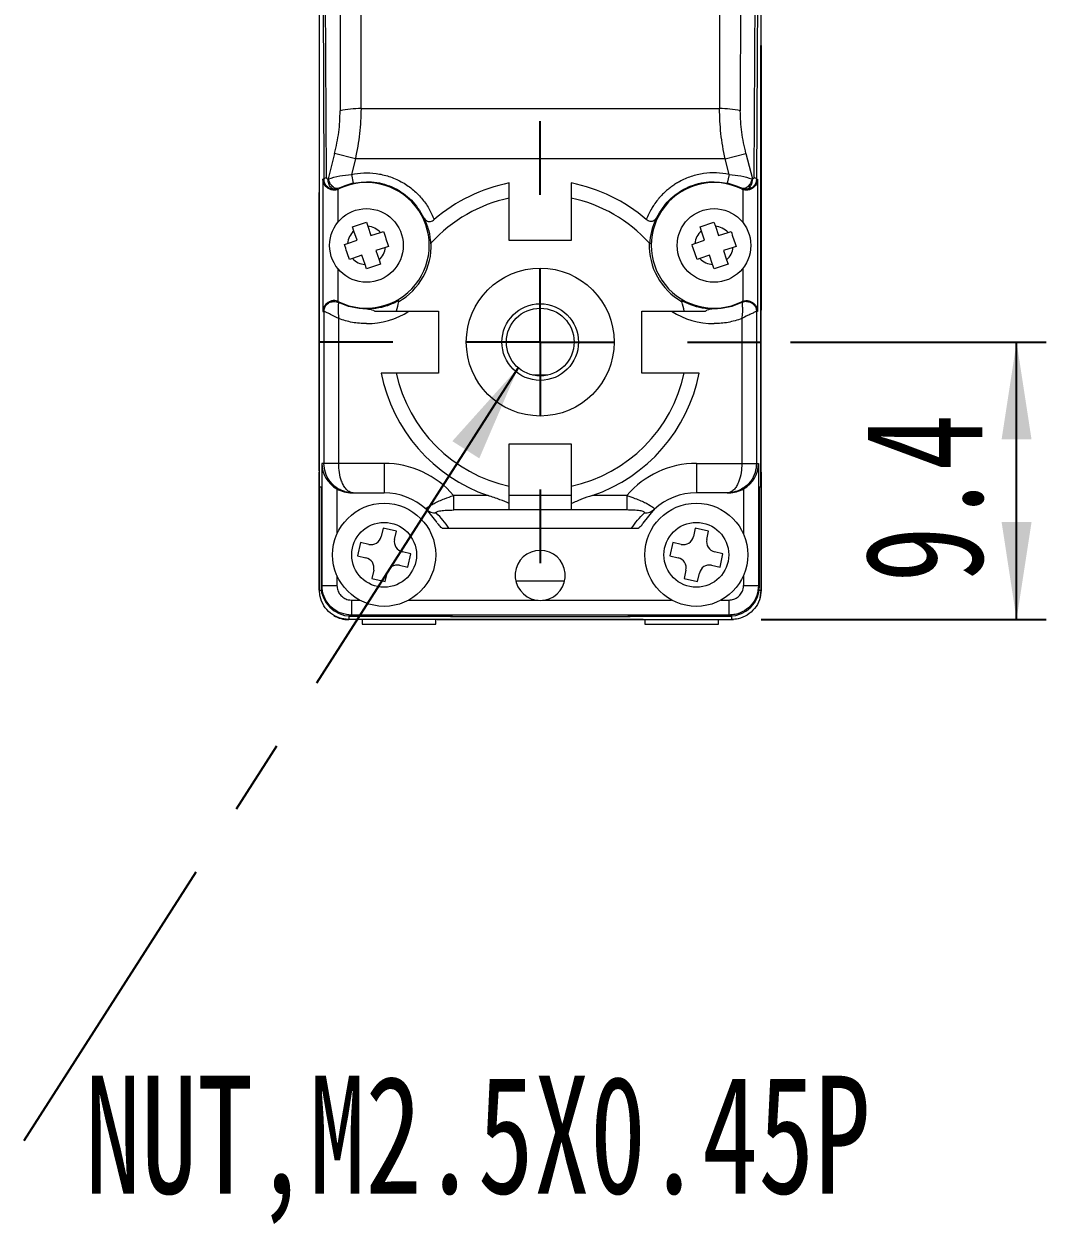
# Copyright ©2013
# Model space of a CAD drawing. Header units: millimetres. Extents: x 5 to 415, y 5 to 292.
# Drawn here: x 38.89 to 73.59, y 60.86 to 101.58 of the extents above; entities that cross this region are included whole.
import ezdxf

# ---------------------------------------------------------------- set-up
doc = ezdxf.new("R2010")
doc.units = ezdxf.units.MM
doc.linetypes.add('CENTERX2', pattern=[20.32, 12.7, -2.54, 2.54, -2.54])
doc.layers.add('CENTER_LINE', color=7, linetype='CENTERX2')
doc.styles.add('SLDTEXTSTYLE0', font='TXT', dxfattribs={"width": 0.7})
doc.dimstyles.new('SLDDIMSTYLE3', dxfattribs={"dimtxt": 4, "dimasz": 3.302, "dimexe": 0, "dimexo": 0.0625, "dimgap": 1, "dimtad": 1, "dimdec": 1, "dimrnd": 1e-09, "dimzin": 12, "dimdsep": 46, "dimtxsty": 'SLDTEXTSTYLE0', "dimsah": 1, "dimcen": 0.09, "dimadec": 0, "dimazin": 3, "dimtfac": 1, "dimtdec": 1, "dimtofl": 0, "dimtmove": 0, "dimatfit": 3, "dimfxl": 1, "dimfrac": 2, "dimtolj": 1, "dimtzin": 12, "dimarcsym": 0})
doc.dimstyles.new('SLDDIMSTYLE5', dxfattribs={"dimtxt": 0.18, "dimasz": 3.302, "dimexe": 0, "dimexo": 0.0625, "dimgap": 0, "dimtad": 0, "dimtih": 1, "dimtoh": 1, "dimdec": 0, "dimrnd": 1e-09, "dimzin": 0, "dimdsep": 46, "dimtxsty": 'Standard', "dimsah": 1, "dimcen": 0.09, "dimadec": 0, "dimazin": 0, "dimtfac": 3.302, "dimtdec": 0, "dimtofl": 0, "dimtmove": 0, "dimatfit": 3, "dimfxl": 1, "dimfrac": 2, "dimtolj": 1, "dimtzin": 0, "dimarcsym": 0})

# ---------------------------------------------------------------- blocks, each defined once
blk = doc.blocks.new('_D_25')
at = {"layer": 'CENTER_LINE'}
for p, q in [((64.921, 90.79), (73.593, 90.79)), ((72.593, 81.376), (72.593, 90.79)), ((63.922, 81.376), (73.593, 81.376))]:
    blk.add_line(p, q, dxfattribs=at)
for points in [[(72.593, 90.79), (72.085, 87.488), (73.101, 87.488)], [(72.593, 81.376), (73.101, 84.678), (72.085, 84.678)]]:
    blk.add_solid(points, dxfattribs=at)
at = {"layer": 'CENTER_LINE', "insert": (67.436, 82.627), "char_height": 4, "attachment_point": 1, "rotation": 90, "style": 'SLDTEXTSTYLE0'}
blk.add_mtext('9.4', dxfattribs=at)
blk = doc.blocks.new('SW_NOTE_0_10')
at = {"layer": 'CENTER_LINE', "color": 0, "insert": (2.071, 2.212), "char_height": 4, "attachment_point": 1, "style": 'SLDTEXTSTYLE0'}
blk.add_mtext('NUT,M2.5X0.45P', dxfattribs=at)
blk = doc.blocks.new('SW_CENTERMARKSYMBOL_5')
at = {"layer": 'CENTER_LINE', "color": 0}
for p, q in [((0, 5), (0, 7.5)), ((0, 0), (0, 2.5)), ((-5, 0), (-7.5, 0)), ((0, 0), (-2.5, 0)), ((0, 0), (0, -2.5)), ((0, 0), (2.5, 0)), ((5, 0), (7.5, 0)), ((0, -5), (0, -7.5))]:
    blk.add_line(p, q, dxfattribs=at)

msp = doc.modelspace()

# ---------------------------------------------------------------- linework, layer by layer
at = {"color": 7, "linetype": 'Continuous', "lineweight": 18}
for p, q in [((48.921, 106.972), (48.921, 95.872)), ((48.93, 85.872), (48.93, 104.57)), ((49.039, 104.372), (49.077, 96.317)), ((49.165, 96.372), (49.127, 104.426)), ((49.628, 104.555), (49.629, 98.636)), ((50.336, 98.711), (50.336, 104.657)), ((62.507, 104.657), (62.507, 98.711)), ((63.215, 104.555), (63.214, 98.636)), ((63.716, 104.426), (63.678, 96.372)), ((63.804, 104.372), (63.766, 96.317)), ((63.921, 100.86), (63.921, 102.6)), ((63.921, 100.86), (63.916, 100.86)), ((63.916, 85.872), (63.916, 100.86)), ((63.921, 100.86), (63.921, 95.872)), ((62.507, 98.711), (50.336, 98.711)), ((49.438, 97.186), (49.216, 96.329)), ((50.145, 97.003), (49.438, 97.186)), ((50.145, 97.003), (50.009, 96.479)), ((62.698, 97.003), (50.145, 97.003)), ((62.698, 97.003), (63.405, 97.186)), ((62.834, 96.479), (62.698, 97.003)), ((63.405, 97.186), (63.627, 96.329)), ((49.077, 96.317), (49.044, 96.317)), ((49.044, 96.317), (49.044, 91.827)), ((49.216, 96.329), (49.233, 96.332)), ((50.009, 96.479), (50.072, 96.185)), ((55.371, 95.678), (55.371, 96.189)), ((57.471, 96.189), (57.471, 95.678)), ((62.834, 96.479), (62.771, 96.185)), ((63.627, 96.329), (63.61, 96.332)), ((63.766, 96.317), (63.799, 96.317)), ((63.799, 96.317), (63.799, 91.827)), ((48.921, 95.872), (48.93, 95.872)), ((48.921, 91.87), (48.921, 95.87)), ((48.921, 95.87), (48.93, 95.87)), ((48.921, 91.822), (48.921, 95.772)), ((48.921, 95.772), (48.93, 95.772)), ((49.572, 96.009), (49.474, 95.978)), ((49.584, 95.986), (49.572, 96.009)), ((63.271, 96.009), (63.259, 95.986)), ((63.369, 95.978), (63.271, 96.009)), ((63.916, 95.872), (63.921, 95.872)), ((63.916, 95.87), (63.921, 95.87)), ((63.921, 95.772), (63.916, 95.772)), ((63.921, 95.87), (63.921, 91.87)), ((63.921, 91.822), (63.921, 95.772)), ((55.371, 94.24), (55.371, 95.678)), ((57.471, 95.678), (57.471, 94.24)), ((50.046, 94.701), (50.52, 94.86)), ((50.094, 94.559), (50.046, 94.701)), ((50.2, 94.243), (50.094, 94.559)), ((50.52, 94.86), (50.568, 94.718)), ((50.568, 94.718), (50.674, 94.402)), ((50.674, 94.402), (50.998, 94.511)), ((50.998, 94.511), (51.099, 94.545)), ((61.846, 94.701), (62.32, 94.86)), ((61.894, 94.559), (61.846, 94.701)), ((62, 94.243), (61.894, 94.559)), ((62.32, 94.86), (62.368, 94.718)), ((62.368, 94.718), (62.474, 94.402)), ((62.474, 94.402), (62.798, 94.511)), ((62.798, 94.511), (62.899, 94.545)), ((49.774, 94.101), (49.875, 94.135)), ((49.875, 94.135), (50.2, 94.243)), ((52.695, 94.124), (52.721, 94.152)), ((57.471, 94.24), (55.371, 94.24)), ((60.122, 94.152), (60.148, 94.124)), ((61.574, 94.101), (61.675, 94.135)), ((61.675, 94.135), (62, 94.243)), ((50.369, 93.737), (50.045, 93.628)), ((50.475, 93.421), (50.369, 93.737)), ((51.168, 94.005), (50.843, 93.896)), ((50.843, 93.896), (50.949, 93.58)), ((51.269, 94.039), (51.168, 94.005)), ((62.169, 93.737), (61.845, 93.628)), ((62.275, 93.421), (62.169, 93.737)), ((62.968, 94.005), (62.643, 93.896)), ((62.643, 93.896), (62.749, 93.58)), ((63.069, 94.039), (62.968, 94.005)), ((50.045, 93.628), (49.944, 93.594)), ((50.523, 93.279), (50.475, 93.421)), ((50.997, 93.438), (50.523, 93.279)), ((50.949, 93.58), (50.997, 93.438)), ((61.845, 93.628), (61.744, 93.594)), ((62.323, 93.279), (62.275, 93.421)), ((62.797, 93.438), (62.323, 93.279)), ((62.749, 93.58), (62.797, 93.438)), ((49.572, 92.135), (49.584, 92.159)), ((51.613, 92.161), (51.624, 92.198)), ((61.219, 92.198), (61.23, 92.161)), ((63.259, 92.159), (63.271, 92.135)), ((48.921, 86.422), (48.921, 91.822)), ((49.044, 91.827), (49.079, 91.827)), ((49.079, 91.827), (49.079, 86.672)), ((50.537, 91.915), (50.521, 91.915)), ((50.81, 91.84), (51.533, 91.84)), ((51.533, 91.84), (52.971, 91.84)), ((52.971, 91.84), (52.971, 89.74)), ((59.871, 91.84), (61.31, 91.84)), ((59.871, 89.74), (59.871, 91.84)), ((61.31, 91.84), (62.033, 91.84)), ((62.321, 91.915), (62.306, 91.915)), ((63.764, 91.827), (63.764, 86.672)), ((63.799, 91.827), (63.764, 91.827)), ((63.921, 86.422), (63.921, 91.822)), ((49.579, 86.672), (49.579, 91.588)), ((63.264, 91.588), (63.264, 86.672)), ((51.533, 89.74), (51.023, 89.74)), ((52.971, 89.74), (51.533, 89.74)), ((56.682, 89.67), (56.161, 89.67)), ((61.31, 89.74), (59.871, 89.74)), ((61.82, 89.74), (61.31, 89.74)), ((55.371, 85.901), (55.371, 87.34)), ((55.371, 87.34), (57.471, 87.34)), ((57.471, 87.34), (57.471, 85.901)), ((48.921, 86.422), (48.921, 86.37)), ((48.921, 86.422), (48.925, 86.422)), ((48.925, 86.37), (48.921, 86.37)), ((48.921, 82.37), (48.921, 86.37)), ((48.925, 82.372), (48.925, 86.422)), ((49.079, 86.672), (49.011, 86.672)), ((49.011, 86.672), (49.011, 82.526)), ((51.121, 86.672), (49.579, 86.672)), ((51.121, 86.672), (51.121, 85.672)), ((61.721, 86.672), (63.264, 86.672)), ((61.721, 86.672), (61.721, 85.672)), ((63.264, 86.672), (63.764, 86.672)), ((63.764, 86.672), (63.832, 86.672)), ((63.832, 86.672), (63.832, 82.526)), ((63.918, 86.422), (63.921, 86.422)), ((63.918, 82.372), (63.918, 86.422)), ((63.918, 86.37), (63.921, 86.37)), ((63.921, 86.37), (63.921, 86.422)), ((63.921, 86.37), (63.921, 82.37)), ((48.93, 85.872), (48.979, 85.872)), ((48.979, 85.872), (48.979, 82.495)), ((49.519, 85.806), (49.519, 84.274)), ((50.019, 85.672), (50.07, 85.672)), ((50.07, 85.672), (51.121, 85.672)), ((54.653, 85.582), (53.482, 85.582)), ((55.371, 85.307), (55.371, 85.901)), ((57.471, 85.582), (55.371, 85.582)), ((57.471, 85.901), (57.471, 85.307)), ((59.361, 85.582), (58.19, 85.582)), ((59.361, 85.582), (59.361, 85.092)), ((62.773, 85.672), (61.721, 85.672)), ((62.773, 85.672), (62.824, 85.672)), ((63.324, 85.806), (63.324, 84.274)), ((63.864, 85.872), (63.916, 85.872)), ((63.864, 82.495), (63.864, 85.872)), ((55.371, 85.092), (55.371, 85.307)), ((57.471, 85.307), (57.471, 85.092)), ((52.546, 85.115), (52.909, 84.667)), ((55.371, 85.092), (53.482, 85.092)), ((57.471, 85.092), (55.371, 85.092)), ((59.361, 85.092), (57.471, 85.092)), ((59.917, 84.646), (60.297, 85.115)), ((51.083, 84.475), (51.02, 84.19)), ((51.539, 84.373), (51.083, 84.475)), ((51.476, 84.089), (51.539, 84.373)), ((53.319, 84.472), (59.524, 84.472)), ((61.683, 84.475), (61.62, 84.19)), ((62.139, 84.373), (61.683, 84.475)), ((62.076, 84.089), (62.139, 84.373)), ((50.318, 83.987), (50.217, 83.532)), ((50.603, 83.924), (50.318, 83.987)), ((60.918, 83.987), (60.817, 83.532)), ((61.203, 83.924), (60.918, 83.987)), ((50.217, 83.532), (50.501, 83.468)), ((52.026, 83.608), (51.742, 83.671)), ((51.925, 83.152), (52.026, 83.608)), ((60.817, 83.532), (61.101, 83.468)), ((62.626, 83.608), (62.342, 83.671)), ((62.525, 83.152), (62.626, 83.608)), ((51.64, 83.216), (51.925, 83.152)), ((62.24, 83.216), (62.525, 83.152)), ((49.519, 82.866), (49.519, 82.526)), ((50.767, 83.051), (50.704, 82.766)), ((50.704, 82.766), (51.16, 82.665)), ((51.16, 82.665), (51.223, 82.95)), ((61.367, 83.051), (61.304, 82.766)), ((61.304, 82.766), (61.76, 82.665)), ((61.76, 82.665), (61.823, 82.95)), ((63.324, 82.866), (63.324, 82.526)), ((48.921, 82.37), (48.922, 82.326)), ((49.011, 82.526), (48.979, 82.495)), ((49.011, 82.526), (49.519, 82.526)), ((57.247, 82.67), (55.596, 82.67)), ((63.324, 82.526), (63.832, 82.526)), ((63.832, 82.526), (63.864, 82.495)), ((50.01, 82.035), (50.281, 82.035)), ((50.01, 82.035), (50.01, 81.526)), ((51.962, 82.035), (56.274, 82.035)), ((56.569, 82.035), (60.881, 82.035)), ((62.562, 82.035), (62.833, 82.035)), ((62.833, 81.526), (62.833, 82.035)), ((53.371, 81.473), (49.921, 81.473)), ((50.01, 81.526), (49.979, 81.495)), ((49.979, 81.495), (53.421, 81.495)), ((62.833, 81.526), (50.01, 81.526)), ((53.371, 81.495), (53.371, 81.473)), ((53.371, 81.461), (53.371, 81.473)), ((59.471, 81.461), (53.371, 81.461)), ((53.421, 81.495), (53.421, 81.472)), ((53.421, 81.472), (59.421, 81.472)), ((62.864, 81.495), (59.421, 81.495)), ((59.421, 81.472), (59.421, 81.495)), ((59.471, 81.495), (59.471, 81.473)), ((59.471, 81.461), (59.471, 81.473)), ((62.922, 81.473), (59.471, 81.473)), ((62.833, 81.526), (62.864, 81.495)), ((52.921, 81.376), (49.921, 81.376)), ((52.921, 81.37), (49.921, 81.37)), ((50.371, 81.37), (50.371, 81.22)), ((50.371, 81.22), (52.871, 81.22)), ((52.871, 81.22), (52.871, 81.37)), ((52.921, 81.388), (59.921, 81.388)), ((52.921, 81.376), (52.921, 81.388)), ((52.921, 81.376), (52.921, 81.37)), ((52.921, 81.37), (52.971, 81.37)), ((52.971, 81.37), (52.971, 81.388)), ((52.971, 81.37), (59.871, 81.37)), ((59.871, 81.37), (59.871, 81.388)), ((59.871, 81.37), (59.921, 81.37)), ((59.921, 81.376), (59.921, 81.388)), ((59.921, 81.37), (59.921, 81.376)), ((59.921, 81.376), (62.922, 81.376)), ((59.921, 81.37), (62.921, 81.37)), ((59.971, 81.37), (59.971, 81.22)), ((59.971, 81.22), (62.471, 81.22)), ((62.471, 81.22), (62.471, 81.37)), ((62.921, 81.37), (62.988, 81.372))]:
    msp.add_line(p, q, dxfattribs=at)
at = {"color": 8, "linetype": 'Continuous', "lineweight": 18}
for p, q in [((49.474, 95.978), (49.426, 95.976)), ((49.544, 95.969), (49.544, 94.849)), ((63.299, 95.969), (63.299, 94.849)), ((63.417, 95.978), (63.369, 95.978)), ((49.544, 93.291), (49.544, 92.175)), ((63.299, 93.291), (63.299, 92.175))]:
    msp.add_line(p, q, dxfattribs=at)
at = {"color": 7, "linetype": 'Continuous', "lineweight": 18, "flags": 128}
for points in [[(53.482, 85.092), (53.482, 85.116), (53.482, 85.153), (53.482, 85.204), (53.482, 85.265), (53.482, 85.336), (53.482, 85.414), (53.482, 85.497), (53.482, 85.582)], [(63.889, 82.118), (63.902, 82.175), (63.921, 82.37)]]:
    msp.add_lwpolyline(points, dxfattribs=at)
at = {"color": 7, "linetype": 'Continuous', "lineweight": 18}
for centre, radius in [((50.521, 94.07), 1.25), ((62.321, 94.07), 1.25), ((56.421, 90.79), 2.51), ((56.421, 90.79), 1.3), ((56.421, 90.79), 1.15), ((51.121, 83.57), 1.75), ((61.721, 83.57), 1.75), ((51.121, 83.57), 1.1), ((61.721, 83.57), 1.1)]:
    msp.add_circle(centre, radius, dxfattribs=at)
for centre, radius, start, end in [((50.295, 95.752), 2.96, 89.2196, 103.0186), ((62.548, 95.752), 2.96, 76.9814, 90.7804), ((49.17, 96.266), 0.106, 92.8684, 151.1559), ((50.521, 94.072), 2.131, 243.8961, 116.1039), ((56.421, 90.79), 5.5, 101.0058, 130.8906), ((56.421, 90.79), 5.5, 49.1094, 78.9942), ((62.321, 94.072), 2.131, 63.8961, 296.1039), ((63.673, 96.266), 0.106, 28.8451, 87.1312), ((49.421, 96.317), 0.369, 289.3449, 296.1039), ((63.421, 96.317), 0.369, 243.8961, 250.6551), ((56.421, 90.79), 5, 102.1224, 137.7437), ((56.421, 90.79), 5, 42.2563, 77.8776), ((50.521, 94.07), 0.65, 131.159, 174.2859), ((50.521, 94.07), 0.65, 42.7923, 85.9192), ((62.321, 94.07), 0.65, 131.159, 174.2859), ((62.321, 94.07), 0.65, 42.7923, 85.9192), ((50.521, 94.072), 2.201, 299.7417, 2.0825), ((62.321, 94.072), 2.201, 177.9175, 240.2583), ((50.521, 94.07), 0.65, 311.159, 354.2859), ((62.321, 94.07), 0.65, 311.159, 354.2859), ((50.521, 94.07), 0.65, 222.7923, 265.9192), ((62.321, 94.07), 0.65, 222.7923, 265.9192), ((49.421, 91.827), 0.369, 63.8961, 70.6551), ((56.421, 90.79), 5, 164.0804, 167.8776), ((56.421, 90.79), 5, 12.1224, 15.9196), ((63.421, 91.827), 0.369, 109.3449, 116.1039), ((50.521, 94.072), 2.657, 270, 302.85), ((62.321, 94.072), 2.657, 237.15, 270), ((56.421, 90.79), 5.5, 191.0058, 251.2406), ((56.421, 90.79), 5, 192.1224, 257.8776), ((56.421, 90.79), 5, 282.1224, 347.8776), ((56.421, 90.79), 5.5, 288.7594, 348.9942), ((51.121, 83.572), 3.1, 40.4177, 90), ((61.721, 83.572), 3.1, 90, 139.5823), ((51.121, 83.572), 2.1, 47.2715, 90), ((61.721, 83.572), 2.1, 90, 132.7285), ((52.864, 85.461), 0.47, 227.4768, 272.6664), ((59.979, 85.461), 0.47, 267.3336, 312.5232), ((50.678, 84.266), 0.35, 257.4821, 347.4821), ((51.817, 84.013), 0.35, 167.4821, 257.4821), ((61.278, 84.266), 0.35, 257.4821, 347.4821), ((62.417, 84.013), 0.35, 167.4821, 257.4821), ((56.421, 82.872), 0.85, 279.9708, 260.0292), ((50.426, 83.127), 0.35, 347.4821, 77.4821), ((51.565, 82.874), 0.35, 77.4821, 167.4821), ((61.026, 83.127), 0.35, 347.4821, 77.4821), ((62.165, 82.874), 0.35, 77.4821, 167.4821), ((56.421, 82.872), 0.85, 260.0292, 279.9708), ((49.921, 82.37), 1, 239.3953, 270)]:
    msp.add_arc(centre, radius, start, end, dxfattribs=at)
for centre, major_axis, ratio, start_param, end_param in [((50.028, 86.672), (1.018, 0), 0.982697, 3.141593, 4.188702), ((62.815, 86.672), (1.018, 0), 0.982697, 5.236076, 6.283185), ((50.019, 86.672), (-1, 0), 0.999848, 1.04711, 1.570796), ((62.824, 86.672), (-1, 0), 0.999848, 1.570796, 2.094483), ((49.979, 82.495), (0.707, 0.707), 0.999695, 2.356347, 3.926839), ((62.864, 82.495), (0.707, -0.707), 0.999695, 5.497939, 7.068431)]:
    msp.add_ellipse(centre, major_axis=major_axis, ratio=ratio, start_param=start_param, end_param=end_param, dxfattribs=at)
for points, knots in [([(49.438, 97.186), (49.493, 97.43), (49.604, 97.913), (49.62, 98.396), (49.629, 98.636)], [0, 0, 0, 0, 0.504154, 1, 1, 1, 1]), ([(50.336, 98.711), (50.327, 98.43), (50.311, 97.863), (50.201, 97.291), (50.145, 97.003)], [0, 0, 0, 0, 0.495576, 1, 1, 1, 1]), ([(62.698, 97.003), (62.642, 97.291), (62.532, 97.863), (62.516, 98.43), (62.507, 98.711)], [0, 0, 0, 0, 0.504417, 1, 1, 1, 1]), ([(63.405, 97.186), (63.35, 97.43), (63.239, 97.913), (63.223, 98.396), (63.214, 98.636)], [0, 0, 0, 0, 0.504153, 1, 1, 1, 1]), ([(50.009, 96.479), (50.148, 96.501), (50.426, 96.546), (50.859, 96.521), (51.29, 96.425), (51.704, 96.245), (52.081, 95.995), (52.395, 95.685), (52.652, 95.335), (52.765, 95.077), (52.821, 94.948)], [0, 0, 0, 0, 0.120906, 0.241922, 0.37068, 0.499996, 0.628724, 0.758069, 0.878795, 1, 1, 1, 1]), ([(62.834, 96.479), (62.69, 96.502), (62.403, 96.548), (61.965, 96.519), (61.54, 96.419), (61.226, 96.282), (61.014, 96.159), (60.89, 96.075), (60.77, 95.984), (60.656, 95.887), (60.549, 95.782), (60.481, 95.706), (60.435, 95.652), (60.377, 95.582), (60.295, 95.471), (60.154, 95.252), (60.078, 95.077), (60.022, 94.948)], [0, 0, 0, 0, 0.12494, 0.249881, 0.374821, 0.499762, 0.542833, 0.585904, 0.628977, 0.672007, 0.715033, 0.758052, 0.760065, 0.775676, 0.836184, 0.879124, 1, 1, 1, 1]), ([(49.544, 95.969), (49.527, 95.964), (49.494, 95.953), (49.442, 95.947), (49.391, 95.948), (49.342, 95.955), (49.295, 95.968), (49.244, 95.99), (49.192, 96.022), (49.138, 96.071), (49.092, 96.134), (49.063, 96.2), (49.048, 96.261), (49.044, 96.297), (49.044, 96.316), (49.044, 96.317)], [0, 0, 0, 0, 0.058054, 0.117873, 0.175922, 0.235559, 0.295941, 0.357553, 0.451437, 0.547987, 0.678606, 0.81291, 0.903534, 0.994981, 1, 1, 1, 1]), ([(49.426, 95.976), (49.418, 95.975), (49.384, 95.973), (49.326, 95.985), (49.256, 96.012), (49.195, 96.055), (49.144, 96.109), (49.106, 96.173), (49.082, 96.243), (49.079, 96.293), (49.077, 96.317)], [0, 0, 0, 0, 0.048473, 0.185416, 0.322525, 0.459803, 0.595659, 0.730926, 0.865681, 1, 1, 1, 1]), ([(49.165, 96.372), (49.165, 96.369), (49.166, 96.362), (49.17, 96.349), (49.181, 96.337), (49.197, 96.328), (49.21, 96.329), (49.216, 96.329)], [0, 0, 0, 0, 0.105787, 0.213994, 0.459109, 0.727072, 1, 1, 1, 1]), ([(49.474, 95.978), (49.46, 95.977), (49.429, 95.976), (49.381, 95.992), (49.333, 96.023), (49.289, 96.071), (49.253, 96.132), (49.229, 96.198), (49.216, 96.265), (49.216, 96.309), (49.216, 96.329)], [0, 0, 0, 0, 0.1131826, 0.235918, 0.3659643, 0.5, 0.6340357, 0.764082, 0.8868174, 1, 1, 1, 1]), ([(49.233, 96.332), (49.354, 96.367), (49.584, 96.432), (49.873, 96.464), (50.009, 96.479)], [0, 0, 0, 0, 0.529808, 1, 1, 1, 1]), ([(49.572, 96.009), (49.559, 96.005), (49.532, 95.995), (49.481, 96.001), (49.425, 96.025), (49.367, 96.07), (49.315, 96.13), (49.274, 96.198), (49.246, 96.267), (49.237, 96.311), (49.233, 96.332)], [0, 0, 0, 0, 0.1106259, 0.2327098, 0.363836, 0.5, 0.6361639, 0.7672902, 0.8893741, 1, 1, 1, 1]), ([(49.572, 96.009), (49.645, 96.043), (49.754, 96.094), (49.933, 96.153), (50.026, 96.175), (50.072, 96.185)], [0, 0, 0, 0, 0.50598, 0.757681, 1, 1, 1, 1]), ([(50.072, 96.185), (50.31, 96.213), (50.787, 96.267), (51.483, 96.047), (52.086, 95.635), (52.337, 95.226), (52.463, 95.021)], [0, 0, 0, 0, 0.25, 0.5, 0.75, 1, 1, 1, 1]), ([(60.38, 95.021), (60.506, 95.226), (60.757, 95.635), (61.36, 96.047), (62.056, 96.267), (62.533, 96.213), (62.771, 96.185)], [0, 0, 0, 0, 0.25, 0.5, 0.75, 1, 1, 1, 1]), ([(62.771, 96.185), (62.817, 96.175), (62.91, 96.153), (63.089, 96.094), (63.198, 96.043), (63.271, 96.009)], [0, 0, 0, 0, 0.242384, 0.494157, 1, 1, 1, 1]), ([(62.834, 96.479), (62.97, 96.464), (63.259, 96.431), (63.489, 96.367), (63.61, 96.332)], [0, 0, 0, 0, 0.470945, 1, 1, 1, 1]), ([(63.61, 96.332), (63.606, 96.311), (63.597, 96.267), (63.569, 96.198), (63.528, 96.13), (63.476, 96.07), (63.418, 96.025), (63.362, 96.001), (63.311, 95.995), (63.284, 96.005), (63.271, 96.009)], [0, 0, 0, 0, 0.110626, 0.23271, 0.363836, 0.5, 0.636164, 0.76729, 0.889374, 1, 1, 1, 1]), ([(63.799, 96.317), (63.799, 96.316), (63.799, 96.297), (63.795, 96.261), (63.78, 96.201), (63.751, 96.135), (63.706, 96.072), (63.651, 96.023), (63.6, 95.99), (63.548, 95.968), (63.502, 95.955), (63.453, 95.948), (63.402, 95.947), (63.35, 95.953), (63.316, 95.964), (63.299, 95.969)], [0, 0, 0, 0, 0.005019, 0.095653, 0.187092, 0.317885, 0.452014, 0.546046, 0.642447, 0.702875, 0.76444, 0.822527, 0.882127, 0.940177, 1, 1, 1, 1]), ([(63.369, 95.978), (63.384, 95.977), (63.416, 95.976), (63.466, 95.993), (63.514, 96.027), (63.558, 96.076), (63.592, 96.137), (63.615, 96.203), (63.627, 96.268), (63.627, 96.309), (63.627, 96.329)], [0, 0, 0, 0, 0.118146, 0.244995, 0.37775, 0.512674, 0.645653, 0.772913, 0.891593, 1, 1, 1, 1]), ([(63.766, 96.317), (63.761, 96.275), (63.754, 96.209), (63.711, 96.127), (63.667, 96.073), (63.608, 96.025), (63.545, 95.995), (63.479, 95.975), (63.438, 95.977), (63.417, 95.978)], [0, 0, 0, 0, 0.230756, 0.360845, 0.50045, 0.619436, 0.773828, 0.885337, 1, 1, 1, 1]), ([(63.678, 96.372), (63.678, 96.369), (63.677, 96.362), (63.673, 96.349), (63.662, 96.337), (63.646, 96.328), (63.633, 96.329), (63.627, 96.329)], [0, 0, 0, 0, 0.107272, 0.216266, 0.463262, 0.73307, 1, 1, 1, 1]), ([(52.463, 95.021), (52.515, 94.903), (52.622, 94.665), (52.683, 94.353), (52.693, 94.165), (52.695, 94.124)], [0, 0, 0, 0, 0.433854, 0.877719, 1, 1, 1, 1]), ([(52.463, 95.021), (52.489, 94.98), (52.528, 94.92), (52.616, 94.88), (52.689, 94.877), (52.762, 94.902), (52.802, 94.933), (52.821, 94.948)], [0, 0, 0, 0, 0.381572, 0.550126, 0.720262, 0.867847, 1, 1, 1, 1]), ([(60.38, 95.021), (60.354, 94.979), (60.315, 94.919), (60.227, 94.88), (60.154, 94.877), (60.081, 94.902), (60.041, 94.933), (60.022, 94.948)], [0, 0, 0, 0, 0.381547, 0.550115, 0.720266, 0.867861, 1, 1, 1, 1]), ([(60.148, 94.124), (60.161, 94.267), (60.19, 94.557), (60.293, 94.842), (60.366, 94.992), (60.38, 95.021)], [0, 0, 0, 0, 0.437761, 0.888995, 1, 1, 1, 1]), ([(49.544, 92.175), (49.51, 92.184), (49.47, 92.195), (49.39, 92.198), (49.306, 92.184), (49.196, 92.131), (49.093, 92.029), (49.051, 91.917), (49.044, 91.845), (49.044, 91.828), (49.044, 91.827)], [0, 0, 0, 0, 0.11544, 0.141145, 0.277216, 0.412411, 0.624676, 0.915152, 0.994966, 1, 1, 1, 1]), ([(49.079, 91.827), (49.084, 91.872), (49.094, 91.962), (49.173, 92.075), (49.287, 92.154), (49.377, 92.165), (49.421, 92.17)], [0, 0, 0, 0, 0.25, 0.5, 0.75, 1, 1, 1, 1]), ([(49.421, 92.17), (49.448, 92.168), (49.5, 92.165), (49.548, 92.145), (49.572, 92.135)], [0, 0, 0, 0, 0.5, 1, 1, 1, 1]), ([(49.572, 92.135), (49.572, 92.132), (49.571, 92.127), (49.567, 92.092), (49.563, 92.036), (49.558, 91.944), (49.557, 91.793), (49.571, 91.66), (49.579, 91.588)], [0, 0, 0, 0, 0.12306, 0.248493, 0.377059, 0.509618, 0.734984, 1, 1, 1, 1]), ([(50.521, 91.915), (50.357, 91.924), (50.028, 91.943), (49.724, 92.071), (49.572, 92.135)], [0, 0, 0, 0, 0.5, 1, 1, 1, 1]), ([(51.624, 92.198), (51.495, 92.134), (51.234, 92.005), (50.868, 91.926), (50.637, 91.918), (50.537, 91.915)], [0, 0, 0, 0, 0.3559805, 0.7229169, 1, 1, 1, 1]), ([(62.306, 91.915), (62.179, 91.92), (61.923, 91.931), (61.557, 92.027), (61.323, 92.145), (61.219, 92.198)], [0, 0, 0, 0, 0.352221, 0.711319, 1, 1, 1, 1]), ([(63.271, 92.135), (63.119, 92.071), (62.815, 91.943), (62.486, 91.924), (62.321, 91.915)], [0, 0, 0, 0, 0.5, 1, 1, 1, 1]), ([(63.271, 92.135), (63.271, 92.132), (63.272, 92.127), (63.276, 92.092), (63.28, 92.036), (63.285, 91.943), (63.286, 91.793), (63.272, 91.66), (63.264, 91.588)], [0, 0, 0, 0, 0.123087, 0.248535, 0.377103, 0.509653, 0.735072, 1, 1, 1, 1]), ([(63.421, 92.17), (63.394, 92.168), (63.342, 92.165), (63.294, 92.145), (63.271, 92.135)], [0, 0, 0, 0, 0.5237, 1, 1, 1, 1]), ([(63.299, 92.175), (63.333, 92.184), (63.373, 92.195), (63.453, 92.198), (63.537, 92.184), (63.647, 92.131), (63.75, 92.029), (63.792, 91.917), (63.799, 91.845), (63.799, 91.828), (63.799, 91.827)], [0, 0, 0, 0, 0.11544, 0.141145, 0.277216, 0.412411, 0.624676, 0.915152, 0.994966, 1, 1, 1, 1]), ([(63.421, 92.17), (63.466, 92.165), (63.556, 92.154), (63.67, 92.075), (63.749, 91.962), (63.759, 91.872), (63.764, 91.827)], [0, 0, 0, 0, 0.25, 0.5, 0.75, 1, 1, 1, 1]), ([(49.579, 91.588), (49.516, 91.621), (49.388, 91.69), (49.22, 91.767), (49.126, 91.809), (49.086, 91.825), (49.081, 91.826), (49.079, 91.827)], [0, 0, 0, 0, 0.260217, 0.529104, 0.765257, 0.882426, 1, 1, 1, 1]), ([(50.537, 91.915), (50.614, 91.908), (50.71, 91.9), (50.794, 91.85), (50.81, 91.84)], [0, 0, 0, 0, 0.8045019, 1, 1, 1, 1]), ([(62.306, 91.915), (62.229, 91.908), (62.133, 91.9), (62.049, 91.85), (62.033, 91.84)], [0, 0, 0, 0, 0.804617, 1, 1, 1, 1]), ([(63.764, 91.827), (63.762, 91.826), (63.757, 91.825), (63.725, 91.812), (63.678, 91.791), (63.594, 91.753), (63.454, 91.688), (63.329, 91.622), (63.264, 91.588)], [0, 0, 0, 0, 0.119498, 0.23974, 0.361536, 0.485663, 0.730817, 1, 1, 1, 1]), ([(50.07, 85.672), (50.023, 85.68), (49.94, 85.694), (49.83, 85.791), (49.744, 85.915), (49.661, 86.097), (49.594, 86.349), (49.584, 86.567), (49.579, 86.672)], [0, 0, 0, 0, 0.191389, 0.339653, 0.480936, 0.608398, 0.809867, 1, 1, 1, 1]), ([(63.264, 86.672), (63.259, 86.567), (63.249, 86.349), (63.182, 86.097), (63.099, 85.915), (63.014, 85.791), (62.903, 85.694), (62.82, 85.68), (62.773, 85.672)], [0, 0, 0, 0, 0.190183, 0.391587, 0.518897, 0.659859, 0.807345, 1, 1, 1, 1]), ([(63.764, 86.672), (63.755, 86.567), (63.735, 86.349), (63.597, 86.097), (63.432, 85.915), (63.258, 85.791), (63.036, 85.694), (62.868, 85.68), (62.773, 85.672)], [0, 0, 0, 0, 0.190182, 0.391587, 0.518814, 0.659859, 0.807214, 1, 1, 1, 1]), ([(50.07, 85.672), (49.975, 85.676), (49.855, 85.681), (49.745, 85.731), (49.723, 85.741)], [0, 0, 0, 0, 0.797018, 1, 1, 1, 1]), ([(52.546, 85.115), (52.547, 85.127), (52.548, 85.153), (52.664, 85.235), (52.817, 85.319), (52.979, 85.396), (53.202, 85.489), (53.376, 85.547), (53.482, 85.582)], [0, 0, 0, 0, 0.195533, 0.397857, 0.520192, 0.662414, 0.794289, 1, 1, 1, 1]), ([(55.371, 85.307), (55.267, 85.353), (55.035, 85.456), (54.788, 85.537), (54.653, 85.582)], [0, 0, 0, 0, 0.450985, 1, 1, 1, 1]), ([(58.19, 85.582), (58.068, 85.542), (57.822, 85.46), (57.589, 85.358), (57.471, 85.307)], [0, 0, 0, 0, 0.496019, 1, 1, 1, 1]), ([(59.361, 85.582), (59.455, 85.551), (59.621, 85.496), (59.836, 85.408), (60, 85.332), (60.162, 85.246), (60.292, 85.156), (60.295, 85.128), (60.297, 85.115)], [0, 0, 0, 0, 0.182297, 0.322117, 0.457609, 0.574043, 0.791757, 1, 1, 1, 1]), ([(52.886, 84.992), (52.881, 84.999), (52.872, 85.012), (52.901, 85.033), (52.958, 85.051), (53.069, 85.071), (53.247, 85.088), (53.403, 85.09), (53.482, 85.092)], [0, 0, 0, 0, 0.119629, 0.235882, 0.354499, 0.47966, 0.73658, 1, 1, 1, 1]), ([(53.319, 84.472), (53.257, 84.564), (53.141, 84.738), (52.968, 84.91), (52.886, 84.992)], [0, 0, 0, 0, 0.525497, 1, 1, 1, 1]), ([(59.957, 84.992), (59.962, 84.999), (59.971, 85.012), (59.942, 85.033), (59.885, 85.051), (59.775, 85.071), (59.596, 85.088), (59.44, 85.09), (59.361, 85.092)], [0, 0, 0, 0, 0.118245, 0.235831, 0.351657, 0.479645, 0.73658, 1, 1, 1, 1]), ([(59.524, 84.472), (59.586, 84.564), (59.702, 84.738), (59.875, 84.91), (59.957, 84.992)], [0, 0, 0, 0, 0.525347, 1, 1, 1, 1]), ([(52.926, 84.646), (52.961, 84.598), (53.009, 84.531), (53.076, 84.485), (53.095, 84.472)], [0, 0, 0, 0, 0.7219284, 1, 1, 1, 1]), ([(53.095, 84.472), (53.105, 84.472), (53.125, 84.472), (53.166, 84.472), (53.211, 84.472), (53.252, 84.472), (53.287, 84.472), (53.309, 84.472), (53.319, 84.472)], [0, 0, 0, 0, 0.302904, 0.5868, 0.763479, 0.863466, 0.940683, 1, 1, 1, 1]), ([(59.524, 84.472), (59.538, 84.472), (59.564, 84.472), (59.606, 84.472), (59.67, 84.472), (59.715, 84.472), (59.739, 84.472), (59.748, 84.472)], [0, 0, 0, 0, 0.081806, 0.163008, 0.304881, 0.721802, 1, 1, 1, 1]), ([(59.748, 84.472), (59.795, 84.508), (59.861, 84.558), (59.905, 84.627), (59.917, 84.646)], [0, 0, 0, 0, 0.721901, 1, 1, 1, 1]), ([(48.925, 82.372), (48.943, 82.37), (48.976, 82.367), (49.009, 82.371), (49.023, 82.372)], [0, 0, 0, 0, 0.560005, 1, 1, 1, 1]), ([(49.921, 81.376), (49.809, 81.387), (49.585, 81.409), (49.287, 81.581), (49.062, 81.833), (48.942, 82.113), (48.93, 82.299), (48.925, 82.372)], [0, 0, 0, 0, 0.2147035, 0.4294078, 0.6440927, 0.8587702, 1, 1, 1, 1]), ([(50.01, 81.526), (49.895, 81.538), (49.668, 81.561), (49.367, 81.737), (49.143, 81.993), (49.027, 82.272), (49.015, 82.455), (49.011, 82.526)], [0, 0, 0, 0, 0.219954, 0.43457, 0.649243, 0.863978, 1, 1, 1, 1]), ([(49.519, 82.526), (49.524, 82.471), (49.535, 82.362), (49.618, 82.215), (49.742, 82.104), (49.881, 82.043), (49.973, 82.037), (50.01, 82.035)], [0, 0, 0, 0, 0.21219, 0.423972, 0.641513, 0.855056, 1, 1, 1, 1]), ([(62.833, 82.035), (62.887, 82.04), (62.996, 82.051), (63.143, 82.134), (63.255, 82.258), (63.315, 82.397), (63.321, 82.489), (63.324, 82.526)], [0, 0, 0, 0, 0.212202, 0.4239986, 0.6415206, 0.855071, 1, 1, 1, 1]), ([(63.832, 82.526), (63.821, 82.411), (63.798, 82.183), (63.622, 81.883), (63.366, 81.659), (63.087, 81.542), (62.904, 81.531), (62.833, 81.526)], [0, 0, 0, 0, 0.219897, 0.434512, 0.649185, 0.86392, 1, 1, 1, 1]), ([(63.918, 82.372), (63.907, 82.26), (63.885, 82.036), (63.713, 81.737), (63.46, 81.512), (63.18, 81.393), (62.995, 81.381), (62.922, 81.376)], [0, 0, 0, 0, 0.214704, 0.429408, 0.644093, 0.85877, 1, 1, 1, 1]), ([(63.82, 82.372), (63.838, 82.373), (63.871, 82.376), (63.903, 82.373), (63.918, 82.372)], [0, 0, 0, 0, 0.560004, 1, 1, 1, 1]), ([(49.921, 81.473), (49.923, 81.455), (49.925, 81.423), (49.923, 81.39), (49.921, 81.376)], [0, 0, 0, 0, 0.560004, 1, 1, 1, 1]), ([(62.922, 81.376), (62.923, 81.394), (62.926, 81.427), (62.923, 81.459), (62.922, 81.473)], [0, 0, 0, 0, 0.560005, 1, 1, 1, 1])]:
    msp.add_open_spline(points, degree=3, knots=knots, dxfattribs=at)
for points in [[(51.099, 94.545), (51.128, 94.461), (51.184, 94.292), (51.241, 94.123), (51.269, 94.039)], [(62.899, 94.545), (62.928, 94.461), (62.984, 94.292), (63.041, 94.123), (63.069, 94.039)], [(49.944, 93.594), (49.915, 93.679), (49.859, 93.848), (49.802, 94.016), (49.774, 94.101)], [(61.744, 93.594), (61.715, 93.679), (61.659, 93.848), (61.602, 94.016), (61.574, 94.101)], [(50.521, 91.415), (50.36, 91.422), (50.038, 91.437), (49.732, 91.537), (49.579, 91.588)], [(63.264, 91.588), (63.111, 91.537), (62.805, 91.436), (62.483, 91.422), (62.321, 91.415)], [(49.579, 86.672), (49.514, 86.672), (49.384, 86.672), (49.22, 86.672), (49.104, 86.672), (49.087, 86.672), (49.079, 86.672)]]:
    msp.add_open_spline(points, degree=3, dxfattribs=at)
at = {"color": 8, "linetype": 'Continuous', "lineweight": 18}
msp.add_open_spline([(49.723, 85.741), (49.677, 85.759), (49.564, 85.801), (49.412, 85.916), (49.246, 86.096), (49.108, 86.35), (49.088, 86.567), (49.079, 86.672)], degree=3, knots=[0, 0, 0, 0, 0.130966, 0.316821, 0.484642, 0.749693, 1, 1, 1, 1], dxfattribs=at)

# ---------------------------------------------------------------- block references
at = {"layer": 'CENTER_LINE'}
for name, p in [('SW_CENTERMARKSYMBOL_5', (56.421, 90.79)), ('SW_NOTE_0_10', (38.894, 63.681))]:
    msp.add_blockref(name, p, dxfattribs=at)

# ---------------------------------------------------------------- dimensions: what is measured, and where the dimension line sits
dim = msp.add_linear_dim(base=(72.593, 90.79), p1=(62.922, 81.376), p2=(63.921, 90.79), angle=90, dimstyle='SLDDIMSTYLE3', dxfattribs=at)
dim.commit()
dim.dimension.update_dxf_attribs({"geometry": '_D_25', "text_midpoint": (72.593, 86.083), "dimtype": 160})

# ---------------------------------------------------------------- leaders
msp.add_leader([(55.673, 89.917), (38.894, 63.681)], dimstyle='SLDDIMSTYLE5', dxfattribs=at)

doc.saveas('drawing.dxf')
